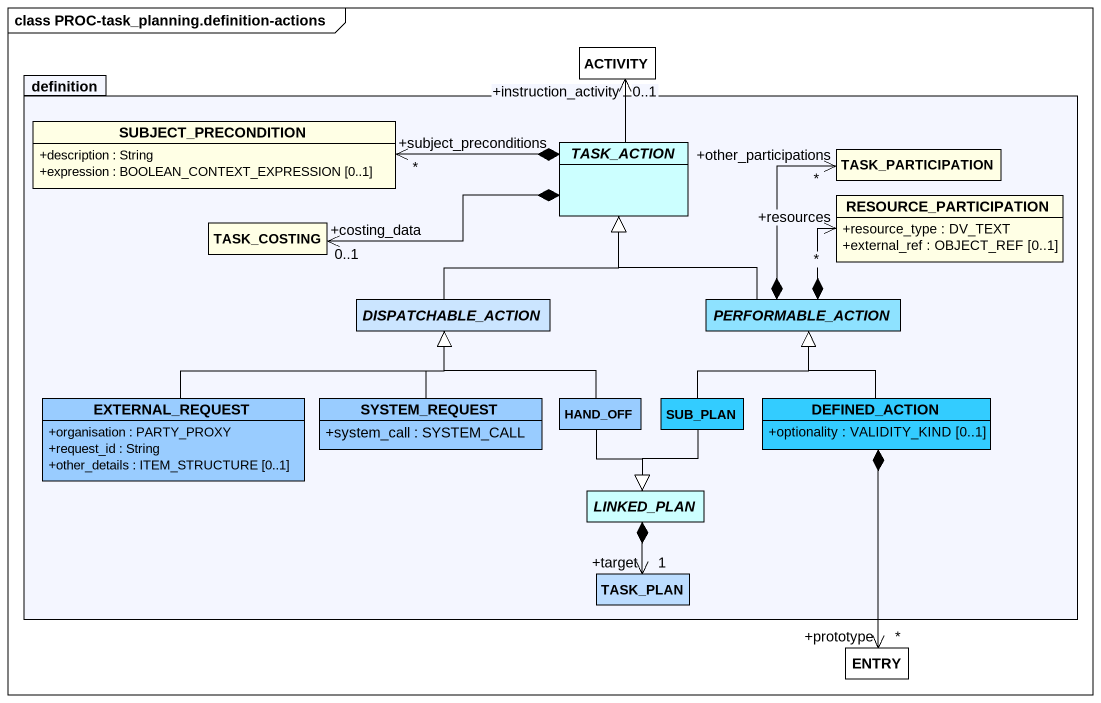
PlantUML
@startuml
mainframe class PROC-task_planning.definition-actions
hide circle
hide empty members
skinparam classAttributeIconSize 0
class ACTIVITY #FFFFFF
package definition #F4F6FF {
  class SUBJECT_PRECONDITION #FFFFE5 {
    +description : String
    +expression : BOOLEAN_CONTEXT_EXPRESSION [0..1]
  }
  abstract class TASK_ACTION #CCFFFF
  class TASK_PARTICIPATION #FFFFE5
  class TASK_COSTING #FFFFE5
  class RESOURCE_PARTICIPATION #FFFFE5 {
    +resource_type : DV_TEXT
    +external_ref : OBJECT_REF [0..1]
  }
  abstract class DISPATCHABLE_ACTION #CBE5FF
  abstract class PERFORMABLE_ACTION #8EE2FF
  class EXTERNAL_REQUEST #99CCFF {
    +organisation : PARTY_PROXY
    +request_id : String
    +other_details : ITEM_STRUCTURE [0..1]
  }
  class SYSTEM_REQUEST #99CCFF {
    +system_call : SYSTEM_CALL
  }
  class HAND_OFF #99CCFF
  class SUB_PLAN #33CCFF
  class DEFINED_ACTION #33CCFF {
    +optionality : VALIDITY_KIND [0..1]
  }
  abstract class LINKED_PLAN #CCFFFF
  class TASK_PLAN #BCDDFF
}
class ENTRY #FFFFFF
ACTIVITY "+instruction_activity\n0..1" <-- TASK_ACTION
TASK_ACTION *-left-> "+subject_preconditions\n*" SUBJECT_PRECONDITION
TASK_ACTION *-left-> "+costing_data\n0..1" TASK_COSTING
TASK_PARTICIPATION "+other_participations\n*" <--* PERFORMABLE_ACTION
DISPATCHABLE_ACTION -up-|> TASK_ACTION
PERFORMABLE_ACTION -up-|> TASK_ACTION
PERFORMABLE_ACTION *-right-> "+resources\n*" RESOURCE_PARTICIPATION
EXTERNAL_REQUEST -right-|> DISPATCHABLE_ACTION
SYSTEM_REQUEST -up-|> DISPATCHABLE_ACTION
HAND_OFF -up-|> DISPATCHABLE_ACTION
HAND_OFF --|> LINKED_PLAN
SUB_PLAN -up-|> PERFORMABLE_ACTION
SUB_PLAN --|> LINKED_PLAN
DEFINED_ACTION -up-|> PERFORMABLE_ACTION
TASK_PLAN "+target\n1" <-up-* LINKED_PLAN
ENTRY "+prototype\n*" <-up-* DEFINED_ACTION
@enduml
